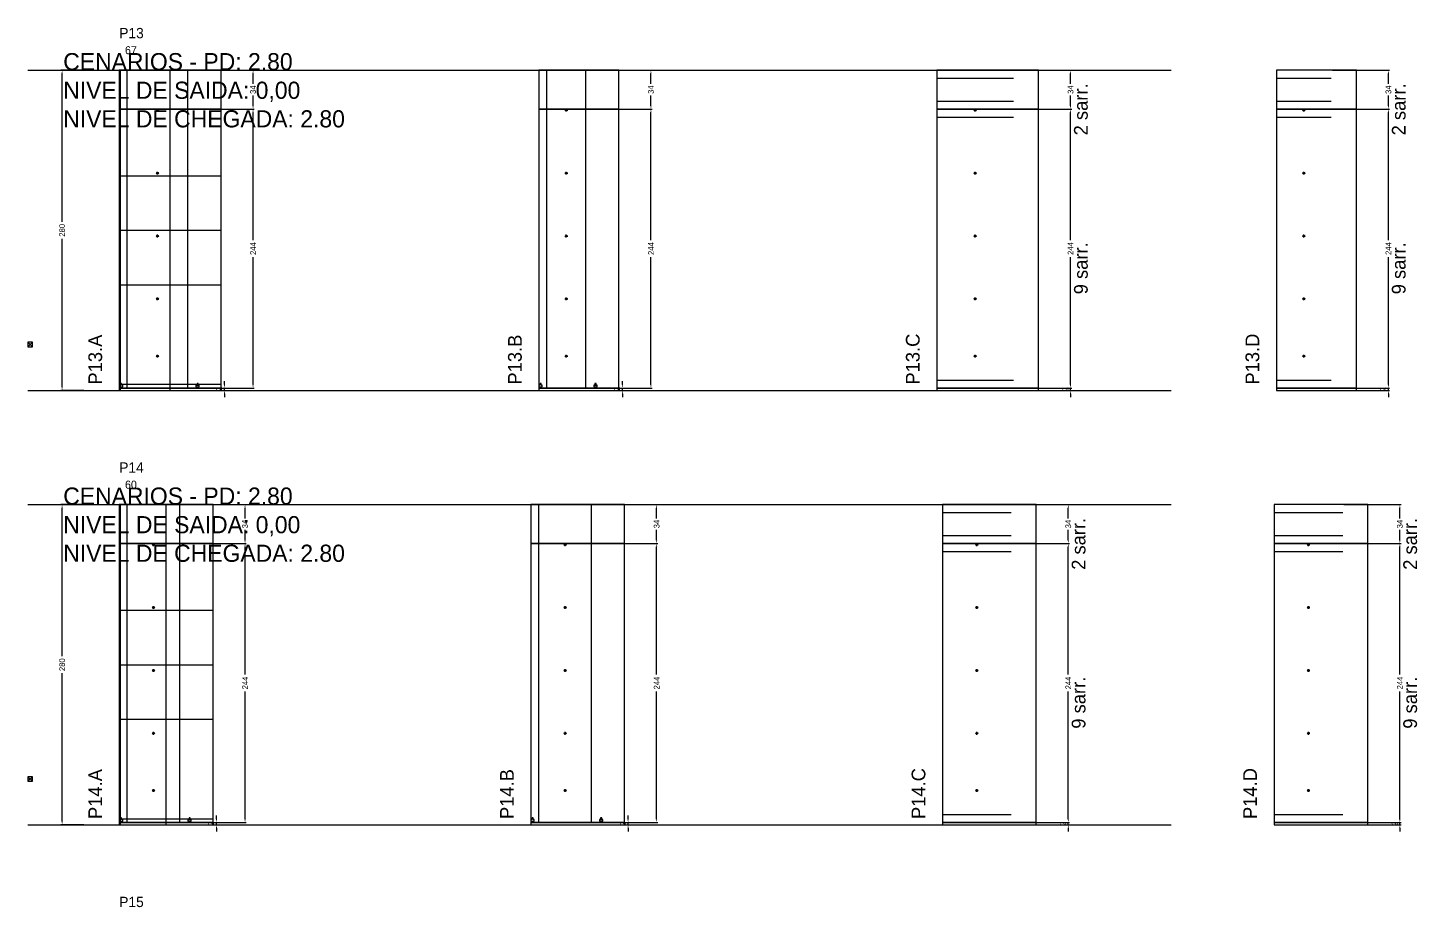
# Model space of a CAD drawing. Header units: centimetres. Extents: x -8500 to 4121, y -7606 to 295.
# Drawn here: x -7000 to -5785, y -5392 to -4623 of the extents above; entities that cross this region are included whole.
import ezdxf

# ---------------------------------------------------------------- set-up
doc = ezdxf.new("R2010")
doc.units = ezdxf.units.CM
doc.linetypes.add('DASHED', pattern=[2, -2])
for name, color, linetype in [('CHAPA', 140, 'Continuous'), ('COTA', 241, 'Continuous'), ('COTAS FURACAO', 16, 'Continuous'), ('Madeira', 30, 'Continuous'), ('MEIO_PONT', 160, 'Continuous'), ('NOMENCLATURA', 7, 'Continuous'), ('Nível', 160, 'Continuous'), ('Painéis', 200, 'Continuous'), ('Perfil Metálico', 150, 'Continuous'), ('SARR_2.2x7', 40, 'Continuous'), ('SARRAFO DE PRESSAO', 200, 'Continuous'), ('texto', 7, 'Continuous'), ('TEXTO_GERAL', 7, 'Continuous')]:
    doc.layers.add(name, color=color, linetype=linetype)
doc.dimstyles.new('PAINEL-NOVA', dxfattribs={"dimtxt": 5, "dimasz": 3, "dimexe": 1, "dimexo": 1, "dimgap": 1, "dimtad": 1, "dimcen": 2.5, "dimazin": 3, "dimtfac": 1, "dimtmove": 0, "dimatfit": 3})

# ---------------------------------------------------------------- blocks, each defined once
blk = doc.blocks.new('_CLOSEDFILLED')
at = {"color": 0, "linetype": 'BYBLOCK'}
blk.add_solid([(-1, 0.16), (0, 0), (-1, -0.16)], dxfattribs=at)
blk = doc.blocks.new('*D313')
for p, q in [((-6951, -4660), (-6971, -4660)), ((-6970, -4792.5), (-6970, -4663)), ((-6970, -4937), (-6970, -4807.5)), ((-6951, -4940), (-6971, -4940))]:
    blk.add_line(p, q)
at = {"layer": 'Defpoints'}
for p in [(-6950, -4660), (-6970, -4940), (-6950, -4940)]:
    blk.add_point(p, dxfattribs=at)
at = {"layer": 'COTA', "xscale": 3, "yscale": 3}
for p, rotation in [((-6970, -4660), 90), ((-6970, -4940), 270)]:
    blk.add_blockref('_CLOSEDFILLED', p, dxfattribs=dict(at, rotation=rotation))
at = {"layer": 'COTA', "insert": (-6970, -4800), "char_height": 5, "attachment_point": 5, "rotation": 90}
blk.add_mtext('280', dxfattribs=at)
blk = doc.blocks.new('MULDURA')
at = {"layer": 'Paineis'}
for p, q in [((0, 0), (4, 4)), ((4, 0), (0, 4))]:
    blk.add_line(p, q, dxfattribs=at)
blk.add_lwpolyline([(0, 0), (4, 0), (4, 4), (0, 4)], close=True, dxfattribs=at)
blk = doc.blocks.new('*D315')
for p, q in [((-6852, -4694), (-6802, -4694)), ((-6803, -4808.5), (-6803, -4697)), ((-6803, -4935), (-6803, -4823.5)), ((-6852, -4938), (-6802, -4938))]:
    blk.add_line(p, q)
at = {"layer": 'Defpoints'}
for p in [(-6853, -4694), (-6853, -4938), (-6803, -4938)]:
    blk.add_point(p, dxfattribs=at)
at = {"layer": 'COTA', "xscale": 3, "yscale": 3}
for p, rotation in [((-6803, -4694), 90), ((-6803, -4938), 270)]:
    blk.add_blockref('_CLOSEDFILLED', p, dxfattribs=dict(at, rotation=rotation))
at = {"layer": 'COTA', "insert": (-6803, -4816), "char_height": 5, "attachment_point": 5, "rotation": 90}
blk.add_mtext('244', dxfattribs=at)
blk = doc.blocks.new('*D316')
for p, q in [((-6852, -4660), (-6802, -4660)), ((-6803, -4672), (-6803, -4663)), ((-6803, -4691), (-6803, -4682)), ((-6852, -4694), (-6802, -4694))]:
    blk.add_line(p, q)
at = {"layer": 'Defpoints'}
for p in [(-6853, -4660), (-6853, -4694), (-6803, -4694)]:
    blk.add_point(p, dxfattribs=at)
at = {"layer": 'COTA', "xscale": 3, "yscale": 3}
for p, rotation in [((-6803, -4660), 90), ((-6803, -4694), 270)]:
    blk.add_blockref('_CLOSEDFILLED', p, dxfattribs=dict(at, rotation=rotation))
at = {"layer": 'COTA', "insert": (-6803, -4677), "char_height": 5, "attachment_point": 5, "rotation": 90}
blk.add_mtext('34', dxfattribs=at)
blk = doc.blocks.new('SLIPTEE')
at = {"layer": 'Paineis'}
blk.add_lwpolyline([(0, 0), (3, 0), (3, 1.5), (2, 1.5), (2, 3), (1, 3), (1, 1.5), (0, 1.5)], close=True, dxfattribs=at)
blk = doc.blocks.new('SLIPTDD')
at = {"layer": 'Paineis'}
blk.add_line((0, 1.5), (3, 1.5), dxfattribs=at)
blk.add_lwpolyline([(0, 0), (3, 0), (3, 1.5), (2, 1.5), (2, 3), (1, 3), (1, 1.5), (0, 1.5)], close=True, dxfattribs=at)
blk = doc.blocks.new('furacao')
at = {"layer": 'COTAS FURACAO'}
for p, q in [((-1.2, 0), (1.2, 0)), ((0, -1.2), (0, 1.2))]:
    blk.add_line(p, q, dxfattribs=at)
blk.add_circle((0, 0), 0.8, dxfattribs=at)
blk = doc.blocks.new('*D318')
for p, q in [((-6504, -4694), (-6454, -4694)), ((-6455, -4808.5), (-6455, -4697)), ((-6455, -4935), (-6455, -4823.5)), ((-6504, -4938), (-6454, -4938))]:
    blk.add_line(p, q)
at = {"layer": 'Defpoints'}
for p in [(-6505, -4694), (-6505, -4938), (-6455, -4938)]:
    blk.add_point(p, dxfattribs=at)
at = {"layer": 'COTA', "xscale": 3, "yscale": 3}
for p, rotation in [((-6455, -4694), 90), ((-6455, -4938), 270)]:
    blk.add_blockref('_CLOSEDFILLED', p, dxfattribs=dict(at, rotation=rotation))
at = {"layer": 'COTA', "insert": (-6455, -4816), "char_height": 5, "attachment_point": 5, "rotation": 90}
blk.add_mtext('244', dxfattribs=at)
blk = doc.blocks.new('*D319')
for p, q in [((-6504, -4660), (-6454, -4660)), ((-6455, -4672), (-6455, -4663)), ((-6455, -4691), (-6455, -4682)), ((-6504, -4694), (-6454, -4694))]:
    blk.add_line(p, q)
at = {"layer": 'Defpoints'}
for p in [(-6505, -4660), (-6505, -4694), (-6455, -4694)]:
    blk.add_point(p, dxfattribs=at)
at = {"layer": 'COTA', "xscale": 3, "yscale": 3}
for p, rotation in [((-6455, -4660), 90), ((-6455, -4694), 270)]:
    blk.add_blockref('_CLOSEDFILLED', p, dxfattribs=dict(at, rotation=rotation))
at = {"layer": 'COTA', "insert": (-6455, -4677), "char_height": 5, "attachment_point": 5, "rotation": 90}
blk.add_mtext('34', dxfattribs=at)
blk = doc.blocks.new('*D321')
for p, q in [((-6137, -4694), (-6087, -4694)), ((-6088, -4808.5), (-6088, -4697)), ((-6088, -4935), (-6088, -4823.5)), ((-6137, -4938), (-6087, -4938))]:
    blk.add_line(p, q)
at = {"layer": 'Defpoints'}
for p in [(-6138, -4694), (-6138, -4938), (-6088, -4938)]:
    blk.add_point(p, dxfattribs=at)
at = {"layer": 'COTA', "xscale": 3, "yscale": 3}
for p, rotation in [((-6088, -4694), 90), ((-6088, -4938), 270)]:
    blk.add_blockref('_CLOSEDFILLED', p, dxfattribs=dict(at, rotation=rotation))
at = {"layer": 'COTA', "insert": (-6088, -4816), "char_height": 5, "attachment_point": 5, "rotation": 90}
blk.add_mtext('244', dxfattribs=at)
blk = doc.blocks.new('*D322')
for p, q in [((-6137, -4660), (-6087, -4660)), ((-6088, -4672), (-6088, -4663)), ((-6088, -4691), (-6088, -4682)), ((-6137, -4694), (-6087, -4694))]:
    blk.add_line(p, q)
at = {"layer": 'Defpoints'}
for p in [(-6138, -4660), (-6138, -4694), (-6088, -4694)]:
    blk.add_point(p, dxfattribs=at)
at = {"layer": 'COTA', "xscale": 3, "yscale": 3}
for p, rotation in [((-6088, -4660), 90), ((-6088, -4694), 270)]:
    blk.add_blockref('_CLOSEDFILLED', p, dxfattribs=dict(at, rotation=rotation))
at = {"layer": 'COTA', "insert": (-6088, -4677), "char_height": 5, "attachment_point": 5, "rotation": 90}
blk.add_mtext('34', dxfattribs=at)
blk = doc.blocks.new('*D324')
for p, q in [((-5859, -4694), (-5809, -4694)), ((-5810, -4808.5), (-5810, -4697)), ((-5810, -4935), (-5810, -4823.5)), ((-5859, -4938), (-5809, -4938))]:
    blk.add_line(p, q)
at = {"layer": 'Defpoints'}
for p in [(-5860, -4694), (-5860, -4938), (-5810, -4938)]:
    blk.add_point(p, dxfattribs=at)
at = {"layer": 'COTA', "xscale": 3, "yscale": 3}
for p, rotation in [((-5810, -4694), 90), ((-5810, -4938), 270)]:
    blk.add_blockref('_CLOSEDFILLED', p, dxfattribs=dict(at, rotation=rotation))
at = {"layer": 'COTA', "insert": (-5810, -4816), "char_height": 5, "attachment_point": 5, "rotation": 90}
blk.add_mtext('244', dxfattribs=at)
blk = doc.blocks.new('*D325')
for p, q in [((-5859, -4660), (-5809, -4660)), ((-5810, -4672), (-5810, -4663)), ((-5810, -4691), (-5810, -4682)), ((-5859, -4694), (-5809, -4694))]:
    blk.add_line(p, q)
at = {"layer": 'Defpoints'}
for p in [(-5860, -4660), (-5860, -4694), (-5810, -4694)]:
    blk.add_point(p, dxfattribs=at)
at = {"layer": 'COTA', "xscale": 3, "yscale": 3}
for p, rotation in [((-5810, -4660), 90), ((-5810, -4694), 270)]:
    blk.add_blockref('_CLOSEDFILLED', p, dxfattribs=dict(at, rotation=rotation))
at = {"layer": 'COTA', "insert": (-5810, -4677), "char_height": 5, "attachment_point": 5, "rotation": 90}
blk.add_mtext('34', dxfattribs=at)
blk = doc.blocks.new('*D339')
for p, q in [((-6951, -5040), (-6971, -5040)), ((-6970, -5172.5), (-6970, -5043)), ((-6970, -5317), (-6970, -5187.5)), ((-6951, -5320), (-6971, -5320))]:
    blk.add_line(p, q)
at = {"layer": 'Defpoints'}
for p in [(-6950, -5040), (-6970, -5320), (-6950, -5320)]:
    blk.add_point(p, dxfattribs=at)
at = {"layer": 'COTA', "xscale": 3, "yscale": 3}
for p, rotation in [((-6970, -5040), 90), ((-6970, -5320), 270)]:
    blk.add_blockref('_CLOSEDFILLED', p, dxfattribs=dict(at, rotation=rotation))
at = {"layer": 'COTA', "insert": (-6970, -5180), "char_height": 5, "attachment_point": 5, "rotation": 90}
blk.add_mtext('280', dxfattribs=at)
blk = doc.blocks.new('*D341')
for p, q in [((-6859, -5074), (-6809, -5074)), ((-6810, -5188.5), (-6810, -5077)), ((-6810, -5315), (-6810, -5203.5)), ((-6859, -5318), (-6809, -5318))]:
    blk.add_line(p, q)
at = {"layer": 'Defpoints'}
for p in [(-6860, -5074), (-6860, -5318), (-6810, -5318)]:
    blk.add_point(p, dxfattribs=at)
at = {"layer": 'COTA', "xscale": 3, "yscale": 3}
for p, rotation in [((-6810, -5074), 90), ((-6810, -5318), 270)]:
    blk.add_blockref('_CLOSEDFILLED', p, dxfattribs=dict(at, rotation=rotation))
at = {"layer": 'COTA', "insert": (-6810, -5196), "char_height": 5, "attachment_point": 5, "rotation": 90}
blk.add_mtext('244', dxfattribs=at)
blk = doc.blocks.new('*D342')
for p, q in [((-6859, -5040), (-6809, -5040)), ((-6810, -5052), (-6810, -5043)), ((-6810, -5071), (-6810, -5062)), ((-6859, -5074), (-6809, -5074))]:
    blk.add_line(p, q)
at = {"layer": 'Defpoints'}
for p in [(-6860, -5040), (-6860, -5074), (-6810, -5074)]:
    blk.add_point(p, dxfattribs=at)
at = {"layer": 'COTA', "xscale": 3, "yscale": 3}
for p, rotation in [((-6810, -5040), 90), ((-6810, -5074), 270)]:
    blk.add_blockref('_CLOSEDFILLED', p, dxfattribs=dict(at, rotation=rotation))
at = {"layer": 'COTA', "insert": (-6810, -5057), "char_height": 5, "attachment_point": 5, "rotation": 90}
blk.add_mtext('34', dxfattribs=at)
blk = doc.blocks.new('*D344')
for p, q in [((-6499, -5074), (-6449, -5074)), ((-6450, -5188.5), (-6450, -5077)), ((-6450, -5315), (-6450, -5203.5)), ((-6499, -5318), (-6449, -5318))]:
    blk.add_line(p, q)
at = {"layer": 'Defpoints'}
for p in [(-6500, -5074), (-6500, -5318), (-6450, -5318)]:
    blk.add_point(p, dxfattribs=at)
at = {"layer": 'COTA', "xscale": 3, "yscale": 3}
for p, rotation in [((-6450, -5074), 90), ((-6450, -5318), 270)]:
    blk.add_blockref('_CLOSEDFILLED', p, dxfattribs=dict(at, rotation=rotation))
at = {"layer": 'COTA', "insert": (-6450, -5196), "char_height": 5, "attachment_point": 5, "rotation": 90}
blk.add_mtext('244', dxfattribs=at)
blk = doc.blocks.new('*D345')
for p, q in [((-6499, -5040), (-6449, -5040)), ((-6450, -5052), (-6450, -5043)), ((-6450, -5071), (-6450, -5062)), ((-6499, -5074), (-6449, -5074))]:
    blk.add_line(p, q)
at = {"layer": 'Defpoints'}
for p in [(-6500, -5040), (-6500, -5074), (-6450, -5074)]:
    blk.add_point(p, dxfattribs=at)
at = {"layer": 'COTA', "xscale": 3, "yscale": 3}
for p, rotation in [((-6450, -5040), 90), ((-6450, -5074), 270)]:
    blk.add_blockref('_CLOSEDFILLED', p, dxfattribs=dict(at, rotation=rotation))
at = {"layer": 'COTA', "insert": (-6450, -5057), "char_height": 5, "attachment_point": 5, "rotation": 90}
blk.add_mtext('34', dxfattribs=at)
blk = doc.blocks.new('*D347')
for p, q in [((-6139, -5074), (-6089, -5074)), ((-6090, -5188.5), (-6090, -5077)), ((-6090, -5315), (-6090, -5203.5)), ((-6139, -5318), (-6089, -5318))]:
    blk.add_line(p, q)
at = {"layer": 'Defpoints'}
for p in [(-6140, -5074), (-6140, -5318), (-6090, -5318)]:
    blk.add_point(p, dxfattribs=at)
at = {"layer": 'COTA', "xscale": 3, "yscale": 3}
for p, rotation in [((-6090, -5074), 90), ((-6090, -5318), 270)]:
    blk.add_blockref('_CLOSEDFILLED', p, dxfattribs=dict(at, rotation=rotation))
at = {"layer": 'COTA', "insert": (-6090, -5196), "char_height": 5, "attachment_point": 5, "rotation": 90}
blk.add_mtext('244', dxfattribs=at)
blk = doc.blocks.new('*D348')
for p, q in [((-6139, -5040), (-6089, -5040)), ((-6090, -5052), (-6090, -5043)), ((-6090, -5071), (-6090, -5062)), ((-6139, -5074), (-6089, -5074))]:
    blk.add_line(p, q)
at = {"layer": 'Defpoints'}
for p in [(-6140, -5040), (-6140, -5074), (-6090, -5074)]:
    blk.add_point(p, dxfattribs=at)
at = {"layer": 'COTA', "xscale": 3, "yscale": 3}
for p, rotation in [((-6090, -5040), 90), ((-6090, -5074), 270)]:
    blk.add_blockref('_CLOSEDFILLED', p, dxfattribs=dict(at, rotation=rotation))
at = {"layer": 'COTA', "insert": (-6090, -5057), "char_height": 5, "attachment_point": 5, "rotation": 90}
blk.add_mtext('34', dxfattribs=at)
blk = doc.blocks.new('*D350')
for p, q in [((-5849, -5074), (-5799, -5074)), ((-5800, -5188.5), (-5800, -5077)), ((-5800, -5315), (-5800, -5203.5)), ((-5849, -5318), (-5799, -5318))]:
    blk.add_line(p, q)
at = {"layer": 'Defpoints'}
for p in [(-5850, -5074), (-5850, -5318), (-5800, -5318)]:
    blk.add_point(p, dxfattribs=at)
at = {"layer": 'COTA', "xscale": 3, "yscale": 3}
for p, rotation in [((-5800, -5074), 90), ((-5800, -5318), 270)]:
    blk.add_blockref('_CLOSEDFILLED', p, dxfattribs=dict(at, rotation=rotation))
at = {"layer": 'COTA', "insert": (-5800, -5196), "char_height": 5, "attachment_point": 5, "rotation": 90}
blk.add_mtext('244', dxfattribs=at)
blk = doc.blocks.new('*D351')
for p, q in [((-5849, -5040), (-5799, -5040)), ((-5800, -5052), (-5800, -5043)), ((-5800, -5071), (-5800, -5062)), ((-5849, -5074), (-5799, -5074))]:
    blk.add_line(p, q)
at = {"layer": 'Defpoints'}
for p in [(-5850, -5040), (-5850, -5074), (-5800, -5074)]:
    blk.add_point(p, dxfattribs=at)
at = {"layer": 'COTA', "xscale": 3, "yscale": 3}
for p, rotation in [((-5800, -5040), 90), ((-5800, -5074), 270)]:
    blk.add_blockref('_CLOSEDFILLED', p, dxfattribs=dict(at, rotation=rotation))
at = {"layer": 'COTA', "insert": (-5800, -5057), "char_height": 5, "attachment_point": 5, "rotation": 90}
blk.add_mtext('34', dxfattribs=at)

msp = doc.modelspace()

# ---------------------------------------------------------------- linework, layer by layer
at = {"layer": 'CHAPA'}
for points in [[(-6920, -4940), (-6918.8, -4940), (-6918.8, -4660), (-6920, -4660)], [(-6920, -5320), (-6918.8, -5320), (-6918.8, -5040), (-6920, -5040)]]:
    msp.add_lwpolyline(points, close=True, dxfattribs=at)
at = {"layer": 'Madeira'}
for points in [[(-6920, -4752.4), (-6831, -4752.4)], [(-6920, -4847.6), (-6831, -4847.6)], [(-6920, -5132.4), (-6838, -5132.4)], [(-6920, -5227.6), (-6838, -5227.6)]]:
    msp.add_lwpolyline(points, dxfattribs=at)
at = {"layer": 'MEIO_PONT'}
for points in [[(-6920, -4800), (-6831, -4800)], [(-6920, -5180), (-6838, -5180)]]:
    msp.add_lwpolyline(points, dxfattribs=at)
at = {"layer": 'Nível', "linetype": 'DASHED'}
for points in [[(-7000, -4660), (-6000, -4660)], [(-7000, -4940), (-6000, -4940)], [(-7000, -5040), (-6000, -5040)], [(-7000, -5320), (-6000, -5320)]]:
    msp.add_lwpolyline(points, dxfattribs=at)
at = {"layer": 'Painéis'}
for points in [[(-6920, -4694), (-6831, -4694), (-6831, -4660), (-6920, -4660)], [(-6920, -4940), (-6831, -4940), (-6831, -4660), (-6920, -4660)], [(-6553, -4694), (-6483, -4694), (-6483, -4660), (-6553, -4660)], [(-6205, -4694), (-6116, -4694), (-6116, -4660), (-6205, -4660)], [(-5908, -4694), (-5838, -4694), (-5838, -4660), (-5908, -4660)], [(-6920, -4938), (-6831, -4938), (-6831, -4694), (-6920, -4694)], [(-6553, -4938), (-6483, -4938), (-6483, -4694), (-6553, -4694)], [(-6205, -4938), (-6116, -4938), (-6116, -4694), (-6205, -4694)], [(-5908, -4938), (-5838, -4938), (-5838, -4694), (-5908, -4694)], [(-6920, -4940), (-6831, -4940), (-6831, -4938), (-6920, -4938)], [(-6553, -4940), (-6483, -4940), (-6483, -4938), (-6553, -4938)], [(-6205, -4940), (-6116, -4940), (-6116, -4938), (-6205, -4938)], [(-5908, -4940), (-5838, -4940), (-5838, -4938), (-5908, -4938)], [(-6920, -5074), (-6838, -5074), (-6838, -5040), (-6920, -5040)], [(-6920, -5320), (-6838, -5320), (-6838, -5040), (-6920, -5040)], [(-6560, -5074), (-6478, -5074), (-6478, -5040), (-6560, -5040)], [(-6200, -5074), (-6118, -5074), (-6118, -5040), (-6200, -5040)], [(-5910, -5074), (-5828, -5074), (-5828, -5040), (-5910, -5040)], [(-6920, -5318), (-6838, -5318), (-6838, -5074), (-6920, -5074)], [(-6560, -5318), (-6478, -5318), (-6478, -5074), (-6560, -5074)], [(-6200, -5318), (-6118, -5318), (-6118, -5074), (-6200, -5074)], [(-5910, -5318), (-5828, -5318), (-5828, -5074), (-5910, -5074)], [(-6920, -5320), (-6838, -5320), (-6838, -5318), (-6920, -5318)], [(-6560, -5320), (-6478, -5320), (-6478, -5318), (-6560, -5318)], [(-6200, -5320), (-6118, -5320), (-6118, -5318), (-6200, -5318)], [(-5910, -5320), (-5828, -5320), (-5828, -5318), (-5910, -5318)]]:
    msp.add_lwpolyline(points, close=True, dxfattribs=at)
at = {"layer": 'Perfil Metálico'}
for p, q in [((-6875.5, -4940), (-6875.5, -4660)), ((-6879, -5320), (-6879, -5040))]:
    msp.add_line(p, q, dxfattribs=at)
at = {"layer": 'SARR_2.2x7'}
for points in [[(-6913, -4694), (-6913, -4660)], [(-6860, -4694), (-6860, -4660)], [(-6546, -4694), (-6546, -4660)], [(-6512, -4694), (-6512, -4660)], [(-6205, -4667), (-6138, -4667)], [(-5908, -4667), (-5860, -4667)], [(-6205, -4687), (-6138, -4687)], [(-5908, -4687), (-5860, -4687)], [(-6205, -4701), (-6138, -4701)], [(-5908, -4701), (-5860, -4701)], [(-6205, -4931), (-6138, -4931)], [(-5908, -4931), (-5860, -4931)], [(-6913, -5074), (-6913, -5040)], [(-6867, -5074), (-6867, -5040)], [(-6553, -5074), (-6553, -5040)], [(-6507, -5074), (-6507, -5040)], [(-6200, -5047), (-6140, -5047)], [(-5910, -5047), (-5850, -5047)], [(-6200, -5067), (-6140, -5067)], [(-5910, -5067), (-5850, -5067)], [(-6200, -5081), (-6140, -5081)], [(-5910, -5081), (-5850, -5081)], [(-6200, -5311), (-6140, -5311)], [(-5910, -5311), (-5850, -5311)]]:
    msp.add_lwpolyline(points, dxfattribs=at)
at = {"layer": 'SARR_2.2x7', "linetype": 'DASHED'}
for points in [[(-6913, -4938), (-6913, -4694)], [(-6860, -4938), (-6860, -4694)], [(-6546, -4938), (-6546, -4694)], [(-6512, -4938), (-6512, -4694)], [(-6913, -5318), (-6913, -5074)], [(-6867, -5318), (-6867, -5074)], [(-6553, -5318), (-6553, -5074)], [(-6507, -5318), (-6507, -5074)]]:
    msp.add_lwpolyline(points, dxfattribs=at)
at = {"layer": 'SARRAFO DE PRESSAO'}
for points in [[(-6920, -4940), (-6831, -4940), (-6831, -4935), (-6920, -4935)], [(-6920, -5320), (-6838, -5320), (-6838, -5315), (-6920, -5315)]]:
    msp.add_lwpolyline(points, close=True, dxfattribs=at)

# ---------------------------------------------------------------- block references
at = {"layer": 'COTA'}
for name, p in [('furacao', (-6886.5, -4695)), ('furacao', (-6529, -4695)), ('furacao', (-6171.5, -4695)), ('furacao', (-5884, -4695)), ('furacao', (-6886.5, -4750)), ('furacao', (-6529, -4750)), ('furacao', (-6171.5, -4750)), ('furacao', (-5884, -4750)), ('furacao', (-6886.5, -4805)), ('furacao', (-6529, -4805)), ('furacao', (-6171.5, -4805)), ('furacao', (-5884, -4805)), ('furacao', (-6886.5, -4860)), ('furacao', (-6529, -4860)), ('furacao', (-6171.5, -4860)), ('furacao', (-5884, -4860)), ('MULDURA', (-7000, -4902)), ('furacao', (-6886.5, -4910)), ('furacao', (-6529, -4910)), ('furacao', (-6171.5, -4910)), ('furacao', (-5884, -4910)), ('SLIPTEE', (-6920, -4937)), ('SLIPTDD', (-6853, -4937)), ('SLIPTEE', (-6553, -4937)), ('SLIPTDD', (-6505, -4937)), ('furacao', (-6890, -5075)), ('furacao', (-6530, -5075)), ('furacao', (-6170, -5075)), ('furacao', (-5880, -5075)), ('furacao', (-6890, -5130)), ('furacao', (-6530, -5130)), ('furacao', (-6170, -5130)), ('furacao', (-5880, -5130)), ('furacao', (-6890, -5185)), ('furacao', (-6530, -5185)), ('furacao', (-6170, -5185)), ('furacao', (-5880, -5185)), ('furacao', (-6890, -5240)), ('furacao', (-6530, -5240)), ('furacao', (-6170, -5240)), ('furacao', (-5880, -5240)), ('MULDURA', (-7000, -5282)), ('furacao', (-6890, -5290)), ('furacao', (-6530, -5290)), ('furacao', (-6170, -5290)), ('furacao', (-5880, -5290)), ('SLIPTEE', (-6920, -5317)), ('SLIPTDD', (-6860, -5317)), ('SLIPTEE', (-6560, -5317)), ('SLIPTDD', (-6500, -5317))]:
    msp.add_blockref(name, p, dxfattribs=at)

# ---------------------------------------------------------------- texts
at = {"layer": 'NOMENCLATURA'}
for s, p in [('CENARIOS - PD: 2.80', (-6969, -4660)), ('NIVEL DE SAIDA: 0,00', (-6969, -4685)), ('NIVEL DE CHEGADA: 2.80', (-6969, -4710)), ('CENARIOS - PD: 2.80', (-6969, -5040)), ('NIVEL DE SAIDA: 0,00', (-6969, -5065)), ('NIVEL DE CHEGADA: 2.80', (-6969, -5090))]:
    msp.add_text(s, height=15, dxfattribs=at).set_placement(p)
for s, p in [('2 sarr.', (-6073, -4717)), ('2 sarr.', (-5795, -4717)), ('9 sarr.', (-6073, -4856)), ('9 sarr.', (-5795, -4856)), ('P13.A', (-6935, -4935)), ('P13.B', (-6568, -4935)), ('P13.C', (-6220, -4935)), ('P13.D', (-5923, -4935)), ('2 sarr.', (-6075, -5097)), ('2 sarr.', (-5785, -5097)), ('9 sarr.', (-6075, -5236)), ('9 sarr.', (-5785, -5236)), ('P14.A', (-6935, -5315)), ('P14.B', (-6575, -5315)), ('P14.C', (-6215, -5315)), ('P14.D', (-5925, -5315))]:
    msp.add_text(s, height=12, rotation=90, dxfattribs=at).set_placement(p)
at = {"layer": 'texto'}
for s, p in [('67', (-6915, -4646)), ('60', (-6915, -5026))]:
    msp.add_text(s, height=7, dxfattribs=at).set_placement(p)
at = {"layer": 'TEXTO_GERAL'}
for s, p in [('P13', (-6920, -4632)), ('P14', (-6920, -5012)), ('P15', (-6920, -5392))]:
    msp.add_text(s, height=9, dxfattribs=at).set_placement(p)

# ---------------------------------------------------------------- dimensions: what is measured, and where the dimension line sits
at = {"layer": 'COTA'}
for base, p1, p2, picture, middle in [((-6970, -4940), (-6950, -4940), (-6950, -4660), '*D313', (-6970, -4800)), ((-6803, -4694), (-6853, -4694), (-6853, -4660), '*D316', (-6803, -4677)), ((-6455, -4694), (-6505, -4694), (-6505, -4660), '*D319', (-6455, -4677)), ((-6088, -4694), (-6138, -4694), (-6138, -4660), '*D322', (-6088, -4677)), ((-5810, -4694), (-5860, -4694), (-5860, -4660), '*D325', (-5810, -4677)), ((-6803, -4938), (-6853, -4938), (-6853, -4694), '*D315', (-6803, -4816)), ((-6455, -4938), (-6505, -4938), (-6505, -4694), '*D318', (-6455, -4816)), ((-6088, -4938), (-6138, -4938), (-6138, -4694), '*D321', (-6088, -4816)), ((-5810, -4938), (-5860, -4938), (-5860, -4694), '*D324', (-5810, -4816)), ((-6970, -5320), (-6950, -5320), (-6950, -5040), '*D339', (-6970, -5180)), ((-6810, -5074), (-6860, -5074), (-6860, -5040), '*D342', (-6810, -5057)), ((-6450, -5074), (-6500, -5074), (-6500, -5040), '*D345', (-6450, -5057)), ((-6090, -5074), (-6140, -5074), (-6140, -5040), '*D348', (-6090, -5057)), ((-5800, -5074), (-5850, -5074), (-5850, -5040), '*D351', (-5800, -5057)), ((-6810, -5318), (-6860, -5318), (-6860, -5074), '*D341', (-6810, -5196)), ((-6450, -5318), (-6500, -5318), (-6500, -5074), '*D344', (-6450, -5196)), ((-6090, -5318), (-6140, -5318), (-6140, -5074), '*D347', (-6090, -5196)), ((-5800, -5318), (-5850, -5318), (-5850, -5074), '*D350', (-5800, -5196))]:
    dim = msp.add_linear_dim(base=base, p1=p1, p2=p2, angle=90, dimstyle='PAINEL-NOVA', dxfattribs=at)
    dim.commit()
    dim.dimension.update_dxf_attribs({"geometry": picture, "text_midpoint": middle})
for base, p1, p2 in [((-6828, -4940), (-6853, -4940), (-6853, -4938)), ((-6480, -4940), (-6505, -4940), (-6505, -4938)), ((-6088, -4940), (-6138, -4940), (-6138, -4938)), ((-5810, -4940), (-5860, -4940), (-5860, -4938)), ((-6835, -5320), (-6860, -5320), (-6860, -5318)), ((-6475, -5320), (-6500, -5320), (-6500, -5318)), ((-6090, -5320), (-6140, -5320), (-6140, -5318)), ((-5800, -5320), (-5850, -5320), (-5850, -5318))]:
    msp.add_linear_dim(base=base, p1=p1, p2=p2, angle=90, dimstyle='PAINEL-NOVA', dxfattribs=at).render()

doc.saveas('drawing.dxf')
